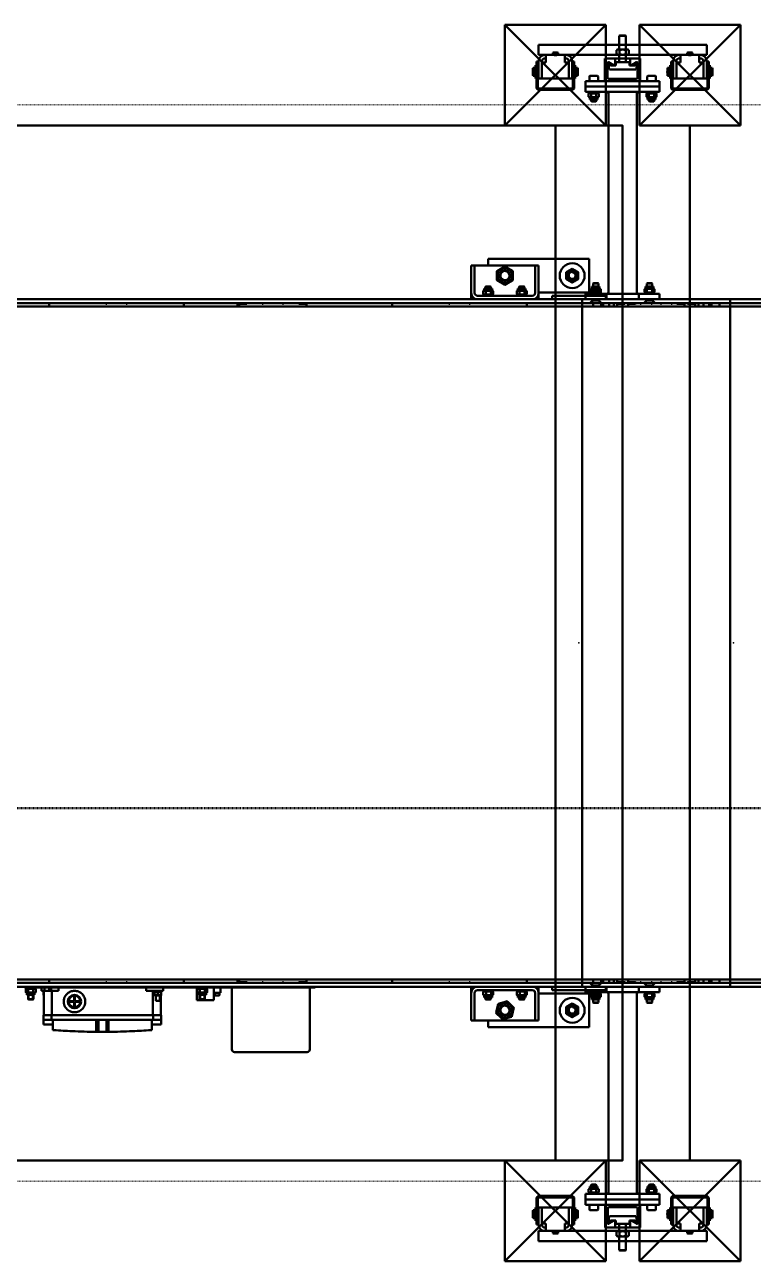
# Model space of a CAD drawing. Header units: metres. Extents: x -9891 to 773, y -8413 to 232.
# Drawn here: x -4466.8 to -4358.5, y -1401.8 to -1218 of the extents above; entities that cross this region are included whole.
import ezdxf

# ---------------------------------------------------------------- set-up
doc = ezdxf.new("R2010")
doc.units = ezdxf.units.M
doc.header["$LTSCALE"] = 0.01
doc.header["$MEASUREMENT"] = 0
for name, pattern in [('AM_ISO09W050', [22.5, 12, -1.5, 3, -1.5, 3, -1.5]), ('Amconstr', [9999, 9999, 0]), ('IKEA Long Dashed', [2.5, 2, -0.5])]:
    doc.linetypes.add(name, pattern=pattern)
doc.layers.get('0').update_dxf_attribs({"color": 30, "lineweight": 0})
for name, color, linetype, lineweight in [('AM_CL', 1, 'Amconstr', 25), ('SSN_PBC-AM_0', 5, 'Continuous', 50), ('SSN_PBC-AM_11', 9, 'AM_ISO09W050', 18), ('SSN_Signalgeber-AM_0', 3, 'Continuous', 50)]:
    doc.layers.add(name, color=color, linetype=linetype, lineweight=lineweight)

# ---------------------------------------------------------------- blocks, each defined once
blk = doc.blocks.new('PBC_3190_20-017-10022_D')
at = {"layer": 'AM_CL'}
for p in [(0, 0), (3200, 0)]:
    blk.add_point(p, dxfattribs=at)
at = {"layer": 'SSN_PBC-AM_0'}
for p, q in [((2835, 561), (2835, 571)), ((2835, 571), (2985, 571)), ((2985, 571), (2985, 521)), ((2810, 538.5), (2810, 561)), ((2815, 561), (2810, 561)), ((2815, 561), (2815, 538.5)), ((2815, 561), (2905, 561)), ((2910, 561), (2905, 561)), ((2905, 538.5), (2905, 561)), ((2910, 561), (2910, 538.5)), ((2810, 538.5), (2810, 520.3)), ((2815, 538.5), (2815, 520.3)), ((2905, 538.5), (2905, 520.3)), ((2910, 520.3), (2910, 538.5)), ((-40, 516), (-40, 511)), ((-40, 516), (-28, 516)), ((28, 516), (-28, 516)), ((33, 517.6), (17, 517.6)), ((17, 517.6), (17, 516)), ((17.5, 518.6), (17.5, 523.1)), ((19.2, 524), (17.7, 523.2)), ((19.2, 517.6), (17.7, 518.5)), ((19.2, 527.1), (30.8, 527.1)), ((19.2, 524), (19.2, 527.1)), ((19.2, 524), (30.8, 524)), ((21.8, 530), (21, 529.2)), ((29, 529.2), (21, 529.2)), ((21, 527.1), (21, 529.2)), ((21.6, 518.6), (21.6, 523.1)), ((21.7, 530), (21.7, 527.1)), ((21.8, 530), (28.2, 530)), ((28, 516), (40, 516)), ((28.2, 530), (29, 529.2)), ((28.3, 527.1), (28.3, 530)), ((29, 527.1), (29, 529.2)), ((29.1, 518.6), (29.1, 523.1)), ((30.8, 524), (30.8, 527.1)), ((30.8, 524), (32.3, 523.2)), ((30.8, 517.6), (32.3, 518.5)), ((32.5, 518.6), (32.5, 523.1)), ((33, 517.6), (33, 516)), ((40, 511), (40, 516)), ((2810, 511), (2810, 520.3)), ((2900.7, 516), (2819.3, 516)), ((2843, 517.6), (2827, 517.6)), ((2827, 517.6), (2827, 516)), ((2827.5, 518.6), (2827.5, 523.1)), ((2829.2, 524), (2827.7, 523.2)), ((2829.2, 517.6), (2827.7, 518.5)), ((2829.2, 527.1), (2840.8, 527.1)), ((2829.2, 524), (2829.2, 527.1)), ((2829.2, 524), (2840.8, 524)), ((2831.8, 530), (2831, 529.2)), ((2839, 529.2), (2831, 529.2)), ((2831, 527.1), (2831, 529.2)), ((2831.6, 518.6), (2831.6, 523.1)), ((2831.7, 530), (2831.7, 527.1)), ((2831.8, 530), (2838.2, 530)), ((2838.2, 530), (2839, 529.2)), ((2838.3, 527.1), (2838.3, 530)), ((2839, 527.1), (2839, 529.2)), ((2839.1, 518.6), (2839.1, 523.1)), ((2840.8, 524), (2840.8, 527.1)), ((2840.8, 524), (2842.3, 523.2)), ((2840.8, 517.6), (2842.3, 518.5)), ((2842.5, 518.6), (2842.5, 523.1)), ((2843, 517.6), (2843, 516)), ((2893, 517.6), (2877, 517.6)), ((2877, 517.6), (2877, 516)), ((2877.5, 518.6), (2877.5, 523.1)), ((2879.2, 524), (2877.7, 523.2)), ((2879.2, 517.6), (2877.7, 518.5)), ((2879.2, 527.1), (2890.8, 527.1)), ((2879.2, 524), (2879.2, 527.1)), ((2879.2, 524), (2890.8, 524)), ((2881.8, 530), (2881, 529.2)), ((2889, 529.2), (2881, 529.2)), ((2881, 527.1), (2881, 529.2)), ((2881.6, 518.6), (2881.6, 523.1)), ((2881.7, 530), (2881.7, 527.1)), ((2881.8, 530), (2888.2, 530)), ((2888.2, 530), (2889, 529.2)), ((2888.3, 527.1), (2888.3, 530)), ((2889, 527.1), (2889, 529.2)), ((2889.1, 518.6), (2889.1, 523.1)), ((2890.8, 524), (2890.8, 527.1)), ((2890.8, 524), (2892.3, 523.2)), ((2890.8, 517.6), (2892.3, 518.5)), ((2892.5, 518.6), (2892.5, 523.1)), ((2893, 517.6), (2893, 516)), ((2985, 521), (2910, 521)), ((2910, 520.3), (2910, 511)), ((-28, 511), (-40, 511)), ((5, 511), (-28, 511)), ((5, 511), (38, 511)), ((5, 511), (5, -511)), ((38, 505), (5, 505)), ((5, 500), (41.5, 500)), ((21, 505), (21, 500)), ((36.1, 504.5), (33, 504.5)), ((33, 500), (33, 504.5)), ((36.1, 505), (36.1, 500)), ((38, 511), (1397, 511)), ((38, 505), (1397, 505)), ((78, 500), (41.5, 500)), ((65, 511), (65, 505)), ((73, 500), (73, 505)), ((73, 504), (82.3, 504)), ((78, 504.5), (78, 505)), ((78, 504), (78, 504.5)), ((3122, 500), (78, 500)), ((84, 504), (82.3, 504)), ((84.5, 505), (84.5, 504.5)), ((161.5, 504.5), (161.5, 505)), ((163.7, 504), (162, 504)), ((163.7, 504), (173, 504)), ((165, 511), (165, 505)), ((168, 505), (168, 504.5)), ((168, 504.5), (168, 504)), ((173, 505), (173, 504.5)), ((173, 504.5), (173, 504)), ((173, 504), (173, 500)), ((178, 500), (178, 505)), ((185, 500), (185, 505)), ((3162, 511), (1803, 511)), ((1803, 505), (3162, 505)), ((2182.5, 500), (2182.5, 505)), ((2382.5, 505), (2382.5, 500)), ((2462.5, 500), (2462.5, 505)), ((2465, 504.5), (2465, 505)), ((2465, 504), (2465, 504.5)), ((2465, 504), (2474.3, 504)), ((2465, 500), (2465, 504)), ((2470, 504.5), (2470, 505)), ((2470, 504), (2470, 504.5)), ((2476, 504), (2474.3, 504)), ((2476.5, 505), (2476.5, 504.5)), ((2553.5, 504.5), (2553.5, 505)), ((2555.7, 504), (2554, 504)), ((2555.7, 504), (2565, 504)), ((2560, 505), (2560, 504.5)), ((2560, 504.5), (2560, 504)), ((2565, 505), (2565, 504.5)), ((2565, 504.5), (2565, 504)), ((2565, 504), (2565, 500)), ((2692.5, 500), (2692.5, 505)), ((2892.5, 505), (2892.5, 500)), ((3015, 505), (3015, 500)), ((3022, 505), (3022, 500)), ((3027, 504.5), (3027, 505)), ((3027, 504), (3027, 504.5)), ((3027, 500), (3027, 504)), ((3027, 504), (3036.3, 504)), ((3032, 504.5), (3032, 505)), ((3032, 504), (3032, 504.5)), ((3035, 505), (3035, 511)), ((3038, 504), (3036.3, 504)), ((3038.5, 505), (3038.5, 504.5)), ((3115.5, 504.5), (3115.5, 505)), ((3117.7, 504), (3116, 504)), ((3117.7, 504), (3127, 504)), ((3122, 505), (3122, 504.5)), ((3122, 504.5), (3122, 504)), ((3160.1, 500), (3122, 500)), ((3127, 505), (3127, 500)), ((3135, 505), (3135, 511)), ((3160.1, 500), (3195, 500)), ((3162, 511), (3195, 511)), ((3195, 505), (3162, 505)), ((3163.9, 500), (3163.9, 505)), ((3167, 504.5), (3163.9, 504.5)), ((3167, 500), (3167, 504.5)), ((3179, 500), (3179, 505)), ((3195, -511), (3195, 511)), ((-40, -511), (-28, -511)), ((-40, -511), (-40, -516)), ((-28, -511), (5, -511)), ((41.5, -500), (5, -500)), ((5, -505), (38, -505)), ((38, -511), (5, -511)), ((21, -500), (21, -505)), ((33, -504.5), (33, -500)), ((36.1, -504.5), (33, -504.5)), ((36.1, -500), (36.1, -505)), ((1397, -505), (38, -505)), ((38, -511), (1397, -511)), ((40, -516), (40, -511)), ((41.5, -500), (78, -500)), ((65, -505), (65, -511)), ((73, -505), (73, -500)), ((82.3, -504), (73, -504)), ((78, -500), (3122, -500)), ((78, -504.5), (78, -504)), ((78, -505), (78, -504.5)), ((82.3, -504), (84, -504)), ((84.5, -504.5), (84.5, -505)), ((161.5, -505), (161.5, -504.5)), ((162, -504), (163.7, -504)), ((173, -504), (163.7, -504)), ((165, -505), (165, -511)), ((168, -504), (168, -504.5)), ((168, -504.5), (168, -505)), ((173, -500), (173, -504)), ((173, -504), (173, -504.5)), ((173, -504.5), (173, -505)), ((178, -505), (178, -500)), ((185, -505), (185, -500)), ((3162, -505), (1803, -505)), ((3162, -511), (1803, -511)), ((2148, -512), (2147, -512)), ((2147, -512), (2147, -513.6)), ((2163, -513.6), (2147, -513.6)), ((2149.2, -513.6), (2147.5, -514.6)), ((2147.5, -514.6), (2147.5, -519.1)), ((2148, -511), (2148, -512)), ((2148, -512), (2578, -512)), ((2151.2, -514.6), (2151.2, -519.1)), ((2158.8, -514.6), (2158.8, -519.1)), ((2160.8, -513.6), (2162.5, -514.6)), ((2162.5, -514.6), (2162.5, -519.1)), ((2163, -512), (2163, -513.6)), ((2171, -512), (2171, -517)), ((2175.5, -512), (2175.5, -517)), ((2182.5, -505), (2182.5, -500)), ((2182.5, -512), (2182.5, -517)), ((2185.5, -512), (2185.5, -517)), ((2196.5, -512), (2196.5, -517)), ((2326.5, -517), (2326.5, -512)), ((2352, -512), (2352, -517)), ((2382.5, -500), (2382.5, -505)), ((2402, -512), (2402, -513.6)), ((2418, -513.6), (2402, -513.6)), ((2402, -513.6), (2402, -531)), ((2404.2, -513.6), (2402.5, -514.6)), ((2402.5, -514.6), (2402.5, -519.1)), ((2406.2, -514.6), (2406.2, -519.1)), ((2413.8, -514.6), (2413.8, -519.1)), ((2415.8, -513.6), (2417.5, -514.6)), ((2417.5, -514.6), (2417.5, -519.1)), ((2418, -512), (2418, -513.6)), ((2427, -512), (2427, -531)), ((2437, -512), (2437, -520)), ((2454, -512), (2454, -514.4)), ((2454, -604), (2454, -514.4)), ((2462.5, -505), (2462.5, -500)), ((2465, -504), (2465, -500)), ((2474.3, -504), (2465, -504)), ((2465, -504.5), (2465, -504)), ((2465, -505), (2465, -504.5)), ((2470, -504.5), (2470, -504)), ((2470, -505), (2470, -504.5)), ((2474.3, -504), (2476, -504)), ((2476.5, -504.5), (2476.5, -505)), ((2553.5, -505), (2553.5, -504.5)), ((2554, -504), (2555.7, -504)), ((2565, -504), (2555.7, -504)), ((2560, -504), (2560, -504.5)), ((2560, -504.5), (2560, -505)), ((2565, -500), (2565, -504)), ((2565, -504), (2565, -504.5)), ((2565, -504.5), (2565, -505)), ((2570, -514.4), (2570, -512)), ((2570, -514.4), (2570, -604)), ((2578, -511), (2578, -512)), ((2692.5, -505), (2692.5, -500)), ((2810, -520.3), (2810, -511)), ((2892.5, -500), (2892.5, -505)), ((2910, -511), (2910, -520.3)), ((3015, -500), (3015, -505)), ((3022, -500), (3022, -505)), ((3027, -504), (3027, -500)), ((3027, -504.5), (3027, -504)), ((3036.3, -504), (3027, -504)), ((3027, -505), (3027, -504.5)), ((3032, -504.5), (3032, -504)), ((3032, -505), (3032, -504.5)), ((3035, -511), (3035, -505)), ((3036.3, -504), (3038, -504)), ((3038.5, -504.5), (3038.5, -505)), ((3115.5, -505), (3115.5, -504.5)), ((3116, -504), (3117.7, -504)), ((3127, -504), (3117.7, -504)), ((3122, -500), (3160.1, -500)), ((3122, -504), (3122, -504.5)), ((3122, -504.5), (3122, -505)), ((3127, -500), (3127, -505)), ((3135, -511), (3135, -505)), ((3195, -500), (3160.1, -500)), ((3162, -505), (3195, -505)), ((3195, -511), (3162, -511)), ((3163.9, -505), (3163.9, -500)), ((3167, -504.5), (3163.9, -504.5)), ((3167, -504.5), (3167, -500)), ((3179, -505), (3179, -500)), ((-28, -516), (-40, -516)), ((-28, -516), (28, -516)), ((17, -517.6), (17, -516)), ((17, -517.6), (33, -517.6)), ((17.8, -518.6), (17.8, -523.1)), ((19.2, -517.6), (18.3, -518.1)), ((19.2, -524), (18.3, -523.6)), ((30.8, -524), (19.2, -524)), ((19.2, -524), (19.2, -527.1)), ((30.8, -527.1), (19.2, -527.1)), ((19.5, -518.6), (19.5, -523.1)), ((21, -527.1), (21, -529.2)), ((21, -529.2), (29, -529.2)), ((21.8, -530), (21, -529.2)), ((21.7, -527.1), (21.7, -530)), ((28.2, -530), (21.8, -530)), ((26.6, -518.6), (26.6, -523.1)), ((40, -516), (28, -516)), ((28.2, -530), (29, -529.2)), ((28.3, -530), (28.3, -527.1)), ((29, -527.1), (29, -529.2)), ((30.8, -517.6), (31.7, -518.1)), ((30.8, -524), (31.7, -523.6)), ((30.8, -524), (30.8, -527.1)), ((32.2, -518.6), (32.2, -523.1)), ((33, -517.6), (33, -516)), ((2149.2, -520), (2147.5, -519.1)), ((2160.8, -520), (2149.2, -520)), ((2149.2, -520), (2149.2, -523.1)), ((2160.8, -523.1), (2149.2, -523.1)), ((2151, -523.1), (2151, -529.2)), ((2151, -529.2), (2159, -529.2)), ((2151.8, -530), (2151, -529.2)), ((2151.7, -523.1), (2151.7, -530)), ((2158.2, -530), (2151.8, -530)), ((2158.2, -530), (2159, -529.2)), ((2158.3, -530), (2158.3, -523.1)), ((2159, -523.1), (2159, -529.2)), ((2160.8, -520), (2162.5, -519.1)), ((2160.8, -520), (2160.8, -523.1)), ((2174, -517), (2171, -517)), ((2173, -517), (2173, -518.6)), ((2174.5, -518.6), (2173, -518.6)), ((2174, -517), (2175.5, -517)), ((2174.5, -518.6), (2174, -518.9)), ((2174, -523), (2174, -519.4)), ((2174.5, -523.8), (2174, -523.5)), ((2174.5, -517), (2174.5, -553)), ((2175.5, -517), (2182.5, -517)), ((2182.5, -517), (2185.5, -517)), ((2185.5, -517), (2191.4, -517)), ((2186.5, -517), (2186.5, -553)), ((2192.9, -517), (2191.4, -517)), ((2192.9, -517), (2196.5, -517)), ((2211.3, -532.5), (2219.5, -532.5)), ((2219.5, -532.5), (2219.5, -524.3)), ((2220.5, -524.3), (2220.5, -532.5)), ((2220.5, -532.5), (2228.7, -532.5)), ((2326.5, -517), (2330.1, -517)), ((2331.6, -517), (2330.1, -517)), ((2331.6, -517), (2349, -517)), ((2336.5, -517), (2336.5, -553)), ((2338, -517), (2338, -518.6)), ((2350, -518.6), (2338, -518.6)), ((2339.5, -518.6), (2339, -518.9)), ((2339, -523), (2339, -519.4)), ((2339.5, -523.8), (2339, -523.5)), ((2339.5, -523.8), (2348.5, -523.8)), ((2341, -523.8), (2341, -532)), ((2347, -532), (2341, -532)), ((2344, -523), (2344, -519.4)), ((2347, -523.8), (2347, -532)), ((2348.5, -518.6), (2348.5, -518.6)), ((2348.5, -518.6), (2349, -518.9)), ((2348.5, -523.8), (2349, -523.5)), ((2348.5, -523.8), (2348.5, -553)), ((2352, -517), (2349, -517)), ((2349, -523), (2349, -519.4)), ((2350, -517), (2350, -518.6)), ((2402, -531), (2427, -531)), ((2404.2, -520), (2402.5, -519.1)), ((2415.8, -520), (2404.2, -520)), ((2404.2, -520), (2404.2, -523.1)), ((2415.8, -523.1), (2404.2, -523.1)), ((2406, -523.1), (2406, -529.2)), ((2406, -529.2), (2414, -529.2)), ((2406.8, -530), (2406, -529.2)), ((2406.7, -523.1), (2406.7, -530)), ((2413.2, -530), (2406.8, -530)), ((2413.2, -530), (2414, -529.2)), ((2413.3, -530), (2413.3, -523.1)), ((2414, -523.1), (2414, -529.2)), ((2415.8, -520), (2417.5, -519.1)), ((2415.8, -520), (2415.8, -523.1)), ((2427, -520), (2437, -520)), ((2428.5, -523.6), (2428.5, -520)), ((2435.1, -524), (2428.9, -524)), ((2435.5, -523.6), (2435.5, -520)), ((2810, -520.3), (2810, -538.5)), ((2815, -538.5), (2815, -520.3)), ((2819.3, -516), (2900.7, -516)), ((2827, -517.6), (2827, -516)), ((2827, -517.6), (2843, -517.6)), ((2827.6, -518.6), (2827.6, -523.1)), ((2829.2, -517.6), (2828, -518.3)), ((2829.2, -524), (2828, -523.4)), ((2840.8, -524), (2829.2, -524)), ((2829.2, -524), (2829.2, -527.1)), ((2840.8, -527.1), (2829.2, -527.1)), ((2831, -527.1), (2831, -529.2)), ((2831, -529.2), (2839, -529.2)), ((2831.8, -530), (2831, -529.2)), ((2831.7, -527.1), (2831.7, -530)), ((2838.2, -530), (2831.8, -530)), ((2832.3, -518.6), (2832.3, -523.1)), ((2838.2, -530), (2839, -529.2)), ((2838.3, -530), (2838.3, -527.1)), ((2839, -527.1), (2839, -529.2)), ((2839.7, -518.6), (2839.7, -523.1)), ((2840.8, -517.6), (2842, -518.3)), ((2840.8, -524), (2842, -523.4)), ((2840.8, -524), (2840.8, -527.1)), ((2842.4, -518.6), (2842.4, -523.1)), ((2843, -517.6), (2843, -516)), ((2877, -517.6), (2877, -516)), ((2877, -517.6), (2893, -517.6)), ((2877.6, -518.6), (2877.6, -523.1)), ((2879.2, -517.6), (2878, -518.3)), ((2879.2, -524), (2878, -523.4)), ((2890.8, -524), (2879.2, -524)), ((2879.2, -524), (2879.2, -527.1)), ((2890.8, -527.1), (2879.2, -527.1)), ((2881, -527.1), (2881, -529.2)), ((2881, -529.2), (2889, -529.2)), ((2881.8, -530), (2881, -529.2)), ((2881.7, -527.1), (2881.7, -530)), ((2888.2, -530), (2881.8, -530)), ((2882.3, -518.6), (2882.3, -523.1)), ((2888.2, -530), (2889, -529.2)), ((2888.3, -530), (2888.3, -527.1)), ((2889, -527.1), (2889, -529.2)), ((2889.7, -518.6), (2889.7, -523.1)), ((2890.8, -517.6), (2892, -518.3)), ((2890.8, -524), (2892, -523.4)), ((2890.8, -524), (2890.8, -527.1)), ((2892.4, -518.6), (2892.4, -523.1)), ((2893, -517.6), (2893, -516)), ((2905, -538.5), (2905, -520.3)), ((2910, -538.5), (2910, -520.3)), ((2910, -521), (2985, -521)), ((2985, -521), (2985, -571)), ((2219.5, -533.5), (2211.3, -533.5)), ((2219.5, -541.7), (2219.5, -533.5)), ((2228.7, -533.5), (2220.5, -533.5)), ((2220.5, -533.5), (2220.5, -541.7)), ((2810, -561), (2810, -538.5)), ((2815, -538.5), (2815, -561)), ((2905, -561), (2905, -538.5)), ((2910, -538.5), (2910, -561)), ((2174, -553), (2177, -553)), ((2174, -553), (2174, -560)), ((2177, -560), (2174, -560)), ((2174, -567), (2174, -560)), ((2188, -567), (2174, -567)), ((2183, -553), (2177, -553)), ((2177, -560), (2183, -560)), ((2186, -553), (2183, -553)), ((2183, -560), (2186, -560)), ((2186, -553), (2187.8, -553)), ((2186, -553), (2186, -560)), ((2187.8, -560), (2186, -560)), ((2187.8, -553), (2335.2, -553)), ((2335.2, -560), (2187.8, -560)), ((2188, -560), (2188, -575.3)), ((2252.5, -578), (2252.5, -560)), ((2255.5, -560), (2255.5, -578)), ((2267.5, -560), (2267.5, -578)), ((2270.5, -560), (2270.5, -578)), ((2335, -560), (2335, -575.3)), ((2335, -567), (2349, -567)), ((2335.2, -553), (2337, -553)), ((2337, -560), (2335.2, -560)), ((2340, -553), (2337, -553)), ((2337, -553), (2337, -560)), ((2337, -560), (2340, -560)), ((2346, -553), (2340, -553)), ((2340, -560), (2346, -560)), ((2346, -553), (2349, -553)), ((2349, -560), (2346, -560)), ((2349, -553), (2349, -560)), ((2349, -560), (2349, -567)), ((2810, -561), (2815, -561)), ((2905, -561), (2815, -561)), ((2835, -571), (2835, -561)), ((2905, -561), (2910, -561)), ((2985, -571), (2835, -571)), ((2566, -608), (2458, -608))]:
    blk.add_line(p, q, dxfattribs=at)
for centre, radius in [((2860, 546), 11.2), ((2860, 546), 8), ((2860, 546), 8), ((2860, 546), 7), ((2960, 546), 18.5), ((2960, 546), 8.3), ((2960, 546), 6), ((2960, 546), 6), ((2960, 546), 5.5), ((2220, -533), 10), ((2960, -546), 18.5), ((2860, -546), 11.2), ((2860, -546), 8), ((2860, -546), 8), ((2860, -546), 7), ((2960, -546), 8.3), ((2960, -546), 6), ((2960, -546), 6), ((2960, -546), 5.5)]:
    blk.add_circle(centre, radius, dxfattribs=at)
for centre, radius, start, end in [((2860, 546), 6.79, 170, 80), ((2960, 546), 4.95, 170, 80), ((2819.3, 520.3), 9.3, 180, 270), ((2819.3, 520.3), 4.3, 180, 270), ((2900.7, 520.3), 9.3, 270, 0), ((2900.7, 520.3), 4.3, 270, 0), ((84, 504.5), 0.5, 270, 0), ((108, 505), 1, 180, 0), ((138, 505), 1, 180, 0), ((162, 504.5), 0.5, 180, 270), ((2267.5, 505), 1, 180, 0), ((2297.5, 505), 1, 180, 0), ((2476, 504.5), 0.5, 270, 0), ((2500, 505), 1, 180, 0), ((2530, 505), 1, 180, 0), ((2554, 504.5), 0.5, 180, 270), ((2777.5, 505), 1, 180, 0), ((2807.5, 505), 1, 180, 0), ((3038, 504.5), 0.5, 270, 0), ((3062, 505), 1, 180, 0), ((3092, 505), 1, 180, 0), ((3116, 504.5), 0.5, 180, 270), ((84, -504.5), 0.5, 0, 90), ((108, -505), 1, 0, 180), ((138, -505), 1, 0, 180), ((162, -504.5), 0.5, 90, 180), ((2267.5, -505), 1, 0, 180), ((2297.5, -505), 1, 0, 180), ((2476, -504.5), 0.5, 0, 90), ((2500, -505), 1, 0, 180), ((2530, -505), 1, 0, 180), ((2554, -504.5), 0.5, 90, 180), ((2777.5, -505), 1, 0, 180), ((2807.5, -505), 1, 0, 180), ((2819.3, -520.3), 9.3, 90, 180), ((2900.7, -520.3), 9.3, 0, 90), ((3038, -504.5), 0.5, 0, 90), ((3062, -505), 1, 0, 180), ((3092, -505), 1, 0, 180), ((3116, -504.5), 0.5, 90, 180), ((2220, -533), 16, 117.8291, 242.1709), ((2220, -533), 9.75, 92.9395, 177.0605), ((2220, -533), 8.68, 93.3031, 176.6969), ((2220, -533), 9.75, 2.9395, 87.0605), ((2220, -533), 8.68, 3.3031, 86.6969), ((2428.9, -523.6), 0.4, 180, 270), ((2435.1, -523.6), 0.4, 270, 0), ((2819.3, -520.3), 4.3, 90, 180), ((2900.7, -520.3), 4.3, 0, 90), ((2220, -533), 9.75, 182.9395, 267.0605), ((2220, -533), 8.68, 183.3031, 266.6969), ((2220, -533), 8.68, 273.3031, 356.6969), ((2220, -533), 9.75, 272.9395, 357.0605), ((2860, -546), 6.79, 170, 80), ((2960, -546), 4.95, 170, 80), ((2261.5, 422), 1000, 269.4843, 269.5989), ((2261.5, 422), 1000, 270.4011, 270.5157), ((2458, -604), 4, 180, 270), ((2566, -604), 4, 270, 0)]:
    blk.add_arc(centre, radius, start, end, dxfattribs=at)
for points, weights in [([(2848, 552.9), (2854, 556.4), (2860, 559.9)], [1, 1.15470053838, 1]), ([(2848, 539.1), (2848, 546), (2848, 552.9)], [1, 1.15470053838, 1]), ([(2860, 559.9), (2866, 556.4), (2872, 552.9)], [1, 1.15470053838, 1]), ([(2872, 552.9), (2872, 546), (2872, 539.1)], [1, 1.15470053838, 1]), ([(2951, 551.2), (2955.5, 553.8), (2960, 556.4)], [1, 1.15470053838, 1]), ([(2960, 556.4), (2964.5, 553.8), (2969, 551.2)], [1, 1.15470053838, 1]), ([(2860, 532.1), (2854, 535.6), (2848, 539.1)], [1, 1.15470053838, 1]), ([(2872, 539.1), (2866, 535.6), (2860, 532.1)], [1, 1.15470053838, 1]), ([(2951, 540.8), (2951, 546), (2951, 551.2)], [1, 1.15470053838, 1]), ([(2960, 535.6), (2955.5, 538.2), (2951, 540.8)], [1, 1.15470053838, 1]), ([(2969, 540.8), (2964.5, 538.2), (2960, 535.6)], [1, 1.15470053838, 1]), ([(2969, 551.2), (2969, 546), (2969, 540.8)], [1, 1.15470053838, 1]), ([(21.6, 523.1), (19.6, 524.1), (17.5, 523.1)], [1, 1.15470053838, 1]), ([(17.5, 523.1), (17.6, 523.1), (17.7, 523.2)], [1, 1.00820608325, 1.01554158385]), ([(17.5, 518.6), (19.6, 517.5), (21.6, 518.6)], [1, 1.15470053838, 1]), ([(17.7, 518.5), (17.6, 518.5), (17.5, 518.6)], [1.01554158385, 1.00820608325, 1]), ([(29.1, 523.1), (25.3, 524.1), (21.6, 523.1)], [1, 1.15470053838, 1]), ([(21.6, 518.6), (25.3, 517.5), (29.1, 518.6)], [1, 1.15470053838, 1]), ([(32.5, 523.1), (30.8, 524.1), (29.1, 523.1)], [1, 1.15470053838, 1]), ([(29.1, 518.6), (30.8, 517.5), (32.5, 518.6)], [1, 1.15470053838, 1]), ([(2831.6, 523.1), (2829.5, 524.1), (2827.5, 523.1)], [1, 1.15470053838, 1]), ([(2827.5, 523.1), (2827.6, 523.1), (2827.7, 523.2)], [1, 1.0078403239, 1.01488594238]), ([(2827.5, 518.6), (2829.5, 517.5), (2831.6, 518.6)], [1, 1.15470053838, 1]), ([(2827.7, 518.5), (2827.6, 518.5), (2827.5, 518.6)], [1.01488594238, 1.0078403239, 1]), ([(2839.1, 523.1), (2835.3, 524.1), (2831.6, 523.1)], [1, 1.15470053838, 1]), ([(2831.6, 518.6), (2835.3, 517.5), (2839.1, 518.6)], [1, 1.15470053838, 1]), ([(2842.5, 523.1), (2840.8, 524.1), (2839.1, 523.1)], [1, 1.15470053838, 1]), ([(2839.1, 518.6), (2840.8, 517.5), (2842.5, 518.6)], [1, 1.15470053838, 1]), ([(2881.6, 523.1), (2879.5, 524.1), (2877.5, 523.1)], [1, 1.15470053838, 1]), ([(2877.5, 523.1), (2877.6, 523.1), (2877.7, 523.2)], [1, 1.0078403239, 1.01488594238]), ([(2877.5, 518.6), (2879.5, 517.5), (2881.6, 518.6)], [1, 1.15470053838, 1]), ([(2877.7, 518.5), (2877.6, 518.5), (2877.5, 518.6)], [1.01488594238, 1.0078403239, 1]), ([(2889.1, 523.1), (2885.3, 524.1), (2881.6, 523.1)], [1, 1.15470053838, 1]), ([(2881.6, 518.6), (2885.3, 517.5), (2889.1, 518.6)], [1, 1.15470053838, 1]), ([(2892.5, 523.1), (2890.8, 524.1), (2889.1, 523.1)], [1, 1.15470053838, 1]), ([(2889.1, 518.6), (2890.8, 517.5), (2892.5, 518.6)], [1, 1.15470053838, 1]), ([(2151.2, -514.6), (2149.4, -513.5), (2147.5, -514.6)], [1, 1.15470053838, 1]), ([(2158.8, -514.6), (2155, -513.5), (2151.2, -514.6)], [1, 1.15470053838, 1]), ([(2162.5, -514.6), (2160.6, -513.5), (2158.8, -514.6)], [1, 1.15470053838, 1]), ([(2406.2, -514.6), (2404.4, -513.5), (2402.5, -514.6)], [1, 1.15470053838, 1]), ([(2413.8, -514.6), (2410, -513.5), (2406.2, -514.6)], [1, 1.15470053838, 1]), ([(2417.5, -514.6), (2415.6, -513.5), (2413.8, -514.6)], [1, 1.15470053838, 1]), ([(19.5, -518.6), (18.7, -517.5), (17.8, -518.6)], [1, 1.15470053838, 1]), ([(17.8, -523.1), (18.7, -524.1), (19.5, -523.1)], [1, 1.15470053838, 1]), ([(26.6, -518.6), (23, -517.5), (19.5, -518.6)], [1, 1.15470053838, 1]), ([(19.5, -523.1), (23, -524.1), (26.6, -523.1)], [1, 1.15470053838, 1]), ([(32.2, -518.6), (29.4, -517.5), (26.6, -518.6)], [1, 1.15470053838, 1]), ([(26.6, -523.1), (29.4, -524.1), (32.2, -523.1)], [1, 1.15470053838, 1]), ([(31.7, -518.1), (31.9, -518.2), (32.2, -518.6)], [1.06470801736, 1.04607917099, 1]), ([(32.2, -523.1), (31.9, -523.4), (31.7, -523.6)], [1, 1.04607917099, 1.06470801736]), ([(2147.5, -519.1), (2149.4, -520.1), (2151.2, -519.1)], [1, 1.15470053838, 1]), ([(2151.2, -519.1), (2155, -520.1), (2158.8, -519.1)], [1, 1.15470053838, 1]), ([(2158.8, -519.1), (2160.6, -520.1), (2162.5, -519.1)], [1, 1.15470053838, 1]), ([(2174, -519.4), (2174, -518.9), (2174, -518.9)], [1, 1.07735026919, 1.07735026919]), ([(2174.5, -519.2), (2174.3, -519.3), (2174, -519.4)], [1.02530862327, 1.01390395077, 1]), ([(2174, -523), (2174.3, -523.1), (2174.5, -523.2)], [1, 1.01390395077, 1.02530862327]), ([(2174, -523.5), (2174, -523.5), (2174, -523)], [1.07735026919, 1.07735026919, 1]), ([(2210.3, -532.5), (2210.8, -532.5), (2211.3, -532.5)], [1, 1.00170221045, 1]), ([(2219.5, -524.3), (2219.5, -523.8), (2219.5, -523.3)], [1, 1.00170221018, 1]), ([(2220.5, -523.3), (2220.5, -523.8), (2220.5, -524.3)], [1, 1.00170221018, 1]), ([(2228.7, -532.5), (2229.2, -532.5), (2229.7, -532.5)], [1, 1.00170221018, 1]), ([(2339, -519.4), (2339, -518.9), (2339, -518.9)], [1, 1.07735026919, 1.07735026919]), ([(2344, -519.4), (2341.5, -518.5), (2339, -519.4)], [1, 1.15470053838, 1]), ([(2339, -523), (2341.5, -523.9), (2344, -523)], [1, 1.15470053838, 1]), ([(2339, -523.5), (2339, -523.5), (2339, -523)], [1.07735026919, 1.07735026919, 1]), ([(2349, -519.4), (2346.5, -518.5), (2344, -519.4)], [1, 1.15470053838, 1]), ([(2344, -523), (2346.5, -523.9), (2349, -523)], [1, 1.15470053838, 1]), ([(2349, -518.9), (2349, -518.9), (2349, -519.4)], [1.07735026919, 1.07735026919, 1]), ([(2349, -523), (2349, -523.5), (2349, -523.5)], [1, 1.07735026919, 1.07735026919]), ([(2402.5, -519.1), (2404.4, -520.1), (2406.2, -519.1)], [1, 1.15470053838, 1]), ([(2406.2, -519.1), (2410, -520.1), (2413.8, -519.1)], [1, 1.15470053838, 1]), ([(2413.8, -519.1), (2415.6, -520.1), (2417.5, -519.1)], [1, 1.15470053838, 1]), ([(2832.3, -518.6), (2829.9, -517.5), (2827.6, -518.6)], [1, 1.15470053838, 1]), ([(2827.6, -518.6), (2827.8, -518.4), (2828, -518.3)], [1, 1.02264619613, 1.03866216066]), ([(2827.6, -523.1), (2829.9, -524.1), (2832.3, -523.1)], [1, 1.15470053838, 1]), ([(2828, -523.4), (2827.8, -523.2), (2827.6, -523.1)], [1.03866216066, 1.02264619613, 1]), ([(2839.7, -518.6), (2836, -517.5), (2832.3, -518.6)], [1, 1.15470053838, 1]), ([(2832.3, -523.1), (2836, -524.1), (2839.7, -523.1)], [1, 1.15470053838, 1]), ([(2842.4, -518.6), (2841, -517.5), (2839.7, -518.6)], [1, 1.15470053838, 1]), ([(2839.7, -523.1), (2841, -524.1), (2842.4, -523.1)], [1, 1.15470053838, 1]), ([(2849.9, -536.5), (2856.6, -534.5), (2863.2, -532.5)], [1, 1.15470053838, 1]), ([(2863.2, -532.5), (2868.3, -537.3), (2873.3, -542.1)], [1, 1.15470053838, 1]), ([(2882.3, -518.6), (2879.9, -517.5), (2877.6, -518.6)], [1, 1.15470053838, 1]), ([(2877.6, -518.6), (2877.8, -518.4), (2878, -518.3)], [1, 1.02264619613, 1.03866216066]), ([(2877.6, -523.1), (2879.9, -524.1), (2882.3, -523.1)], [1, 1.15470053838, 1]), ([(2878, -523.4), (2877.8, -523.2), (2877.6, -523.1)], [1.03866216066, 1.02264619613, 1]), ([(2889.7, -518.6), (2886, -517.5), (2882.3, -518.6)], [1, 1.15470053838, 1]), ([(2882.3, -523.1), (2886, -524.1), (2889.7, -523.1)], [1, 1.15470053838, 1]), ([(2892.4, -518.6), (2891, -517.5), (2889.7, -518.6)], [1, 1.15470053838, 1]), ([(2889.7, -523.1), (2891, -524.1), (2892.4, -523.1)], [1, 1.15470053838, 1]), ([(2211.3, -533.5), (2210.8, -533.5), (2210.3, -533.5)], [1, 1.0017022103, 1]), ([(2219.5, -542.7), (2219.5, -542.2), (2219.5, -541.7)], [1, 1.00170221018, 1]), ([(2220.5, -541.7), (2220.5, -542.2), (2220.5, -542.7)], [1, 1.00170221018, 1]), ([(2229.7, -533.5), (2229.2, -533.5), (2228.7, -533.5)], [1, 1.0017022102, 1]), ([(2846.7, -549.9), (2848.3, -543.2), (2849.9, -536.5)], [1, 1.15470053838, 1]), ([(2856.8, -559.5), (2851.7, -554.7), (2846.7, -549.9)], [1, 1.15470053838, 1]), ([(2873.3, -542.1), (2871.7, -548.8), (2870.1, -555.5)], [1, 1.15470053838, 1]), ([(2951, -540.8), (2955.5, -538.2), (2960, -535.6)], [1, 1.15470053838, 1]), ([(2951, -551.2), (2951, -546), (2951, -540.8)], [1, 1.15470053838, 1]), ([(2960, -556.4), (2955.5, -553.8), (2951, -551.2)], [1, 1.15470053838, 1]), ([(2960, -535.6), (2964.5, -538.2), (2969, -540.8)], [1, 1.15470053838, 1]), ([(2969, -551.2), (2964.5, -553.8), (2960, -556.4)], [1, 1.15470053838, 1]), ([(2969, -540.8), (2969, -546), (2969, -551.2)], [1, 1.15470053838, 1]), ([(2870.1, -555.5), (2863.4, -557.5), (2856.8, -559.5)], [1, 1.15470053838, 1])]:
    blk.add_rational_spline(points, weights, degree=2, dxfattribs=at)
for points, knots in [([(2212.5, -518.9), (2213, -518.6), (2213.4, -518.4), (2214.9, -517.8), (2215.9, -517.5), (2218, -517.1), (2219, -517), (2221, -517), (2222, -517.1), (2224.1, -517.5), (2225.1, -517.8), (2227.1, -518.6), (2228.1, -519.1), (2229.8, -520.3), (2230.6, -521), (2232, -522.4), (2232.7, -523.2), (2233.9, -524.9), (2234.4, -525.9), (2235.2, -527.9), (2235.5, -528.9), (2235.9, -531), (2236, -532), (2236, -533), (2236, -534), (2235.9, -535), (2235.5, -537.1), (2235.2, -538.1), (2234.4, -540.1), (2233.9, -541.1), (2232.7, -542.8), (2232, -543.6), (2230.6, -545), (2229.8, -545.7), (2228.1, -546.9), (2227.1, -547.4), (2225.1, -548.2), (2224.1, -548.5), (2222, -548.9), (2221, -549), (2219, -549), (2218, -548.9), (2215.9, -548.5), (2214.9, -548.2), (2213.4, -547.6), (2213, -547.4), (2212.5, -547.1)], [-3.157691, -3.157691, -3.157691, -3.157691, -3.017539, -3.017539, -2.715197, -2.715197, -2.412854, -2.412854, -2.110946, -2.110946, -1.809038, -1.809038, -1.50713, -1.50713, -1.205222, -1.205222, -0.903916, -0.903916, -0.602611, -0.602611, -0.301305, -0.301305, 0, 0, 0, 0.301305, 0.301305, 0.602611, 0.602611, 0.903916, 0.903916, 1.205222, 1.205222, 1.50713, 1.50713, 1.809038, 1.809038, 2.110946, 2.110946, 2.412854, 2.412854, 2.715197, 2.715197, 3.017539, 3.017539, 3.157691, 3.157691, 3.157691, 3.157691]), ([(2188, -575.3), (2188, -575.3), (2188, -575.3), (2188.2, -575.3), (2188.4, -575.3), (2188.7, -575.4), (2189, -575.4), (2189.4, -575.4), (2189.5, -575.4), (2189.7, -575.4)], [0, 0, 0, 0, 0.073821, 0.073821, 0.147642, 0.147642, 0.2216762, 0.2216762, 0.272127, 0.272127, 0.272127, 0.272127]), ([(2189.7, -575.4), (2198.6, -576.1), (2207.6, -576.6), (2228.5, -577.5), (2240.5, -577.9), (2252.5, -578)], [10.041981, 10.041981, 10.041981, 10.041981, 12.587239, 12.587239, 15.942969, 15.942969, 15.942969, 15.942969]), ([(2255.5, -578), (2255.5, -578), (2255.5, -578), (2255.4, -578), (2255.3, -578), (2255.1, -578), (2255, -578), (2254.8, -578), (2254.6, -578), (2254.5, -578)], [0.3013531, 0.3013531, 0.3013531, 0.3013531, 0.3390217, 0.3390217, 0.3766903, 0.3766903, 0.4143598, 0.4143598, 0.4520294, 0.4520294, 0.4520294, 0.4520294]), ([(2267.5, -578), (2267.5, -578), (2267.3, -578), (2266.7, -578), (2266.3, -578), (2265.2, -578), (2264.5, -578), (2263.1, -578), (2262.3, -578), (2260.7, -578), (2259.9, -578), (2258.5, -578), (2257.8, -578), (2256.7, -578), (2256.3, -578), (2255.7, -578), (2255.5, -578), (2255.5, -578)], [-1.808101, -1.808101, -1.808101, -1.808101, -1.582088, -1.582088, -1.356076, -1.356076, -1.130063, -1.130063, -0.90405, -0.90405, -0.678038, -0.678038, -0.452025, -0.452025, -0.226013, -0.226013, 0, 0, 0, 0]), ([(2268.5, -578), (2268.4, -578), (2268.2, -578), (2268, -578), (2267.9, -578), (2267.7, -578), (2267.6, -578), (2267.5, -578), (2267.5, -578), (2267.5, -578)], [-0.1506763, -0.1506763, -0.1506763, -0.1506763, -0.1130068, -0.1130068, -0.0753372, -0.0753372, -0.0376686, -0.0376686, 0, 0, 0, 0]), ([(2270.5, -578), (2282.5, -577.9), (2294.5, -577.5), (2315.4, -576.6), (2324.4, -576.1), (2333.3, -575.4)], [17.623001, 17.623001, 17.623001, 17.623001, 20.978731, 20.978731, 23.523987, 23.523987, 23.523987, 23.523987]), ([(2333.3, -575.4), (2333.5, -575.4), (2333.6, -575.4), (2334, -575.4), (2334.3, -575.4), (2334.6, -575.3), (2334.8, -575.3), (2335, -575.3), (2335, -575.3), (2335, -575.3)], [0.3192735, 0.3192735, 0.3192735, 0.3192735, 0.3697268, 0.3697268, 0.443761, 0.443761, 0.517582, 0.517582, 0.5914031, 0.5914031, 0.5914031, 0.5914031])]:
    blk.add_open_spline(points, degree=3, knots=knots, dxfattribs=at)
at = {"layer": 'SSN_PBC-AM_11'}
for p, q in [((0, 800), (3200, 800)), ((0, -800), (3200, -800))]:
    blk.add_line(p, q, dxfattribs=at)
blk = doc.blocks.new('LS_Symbol')
at = {"layer": 'SSN_Signalgeber-AM_0'}
for p, q in [((-75, 769), (-75, 919)), ((-75, 919), (75, 919)), ((75, 919), (-75, 769)), ((75, 769), (-75, 919)), ((-75, 919), (75, 919)), ((75, 919), (75, 769)), ((-75, 769), (75, 769)), ((0, 769), (0, -769)), ((-75, -919), (-75, -769)), ((-75, -769), (75, -769)), ((75, -769), (-75, -919)), ((75, -919), (-75, -769)), ((-75, -769), (75, -769)), ((75, -769), (75, -919)), ((-75, -919), (75, -919))]:
    blk.add_line(p, q, dxfattribs=at)
blk = doc.blocks.new('Signalgeber_31-011-00008_300_D')
at = {"layer": 'SSN_Signalgeber-AM_0'}
for p, q in [((-328, 129.5), (-348, 129.5)), ((-348, 129.5), (-348, 128)), ((-343.8, 133.1), (-343, 133.5)), ((-343.8, 133.1), (-343.8, 130)), ((-343.8, 130), (-342.3, 130)), ((-333, 133.5), (-343, 133.5)), ((-342.3, 130), (-333.6, 130)), ((-342.3, 130), (-342.3, 129.5)), ((-340.7, 129.5), (-342.3, 129.5)), ((-340.9, 133.1), (-340.9, 130)), ((-335.3, 129.5), (-340.7, 129.5)), ((-333.6, 129.5), (-335.3, 129.5)), ((-335.1, 133.1), (-335.1, 130)), ((-333.6, 130), (-332.2, 130)), ((-333.6, 130), (-333.6, 129.5)), ((-332.2, 133.1), (-333, 133.5)), ((-332.2, 133.1), (-332.2, 130)), ((-328, 128), (-328, 129.5)), ((-378, -125), (-378, 125)), ((-378, 125), (-363, 125)), ((-363, 125), (-363, -125)), ((-363, 115.7), (-363, 84.3)), ((-363, 114), (-352, 114)), ((-358, 114), (-358, 115.7)), ((-328, 125), (-353.7, 125)), ((-353.7, 120), (-328, 120)), ((-353.5, 128), (-314.8, 128)), ((-353.5, 126), (-353.5, 128)), ((-314.8, 126), (-353.5, 126)), ((-352, 114), (-352, 120)), ((-348, 128), (-328, 128)), ((-328, 75), (-328, 125)), ((-313, 75.8), (-313, 124.2)), ((-311, 124.2), (-311, 75.8)), ((-366.1, 104), (-366.7, 103)), ((-366.7, 103), (-366.7, 97.1)), ((-366.1, 96), (-366.7, 97.1)), ((-364.1, 104), (-366.1, 104)), ((-364.1, 102), (-366.1, 102)), ((-364.1, 98), (-366.1, 98)), ((-364.1, 96), (-366.1, 96)), ((-364.1, 104), (-363.5, 103)), ((-364.1, 96), (-363.5, 97.1)), ((-363.5, 96.5), (-363.5, 103.5)), ((-363, 103.5), (-363.5, 103.5)), ((-363, 103.3), (-363.5, 103.3)), ((-363.5, 103), (-363.5, 97.1)), ((-363, 102.8), (-363.5, 102.8)), ((-363, 102), (-363.5, 102)), ((-363, 101), (-363.5, 101)), ((-363, 100), (-363.5, 100)), ((-363, 99), (-363.5, 99)), ((-363, 98), (-363.5, 98)), ((-363, 97.2), (-363.5, 97.2)), ((-363, 96.7), (-363.5, 96.7)), ((-363, 96.5), (-363.5, 96.5)), ((-363, 96.5), (-363, 103.5)), ((-363, 101.6), (-362.6, 102)), ((-363, 101.6), (-363, 98.4)), ((-362.6, 98), (-363, 98.4)), ((-362.6, 102), (-362.6, 98)), ((-361.7, 102), (-362.6, 102)), ((-361.7, 98), (-362.6, 98)), ((-363, 86), (-352, 86)), ((-358, 84.3), (-358, 86)), ((-328, 80), (-353.7, 80)), ((-353.7, 75), (-328, 75)), ((-353.5, 74), (-314.8, 74)), ((-353.5, 72), (-353.5, 74)), ((-352, 86), (-352, 80)), ((-314.8, 72), (-353.5, 72)), ((-348, 70.5), (-348, 72)), ((-348, 72), (-328, 72)), ((-328, 70.5), (-348, 70.5)), ((-343.8, 66.9), (-343.8, 70)), ((-343.8, 70), (-342.3, 70)), ((-343.8, 66.9), (-343, 66.5)), ((-333, 66.5), (-343, 66.5)), ((-340.7, 70.5), (-342.3, 70.5)), ((-342.3, 70), (-342.3, 70.5)), ((-342.3, 70), (-333.6, 70)), ((-340.9, 66.9), (-340.9, 70)), ((-335.3, 70.5), (-340.7, 70.5)), ((-333.6, 70.5), (-335.3, 70.5)), ((-335.1, 66.9), (-335.1, 70)), ((-333.6, 70), (-333.6, 70.5)), ((-333.6, 70), (-332.2, 70)), ((-332.2, 66.9), (-333, 66.5)), ((-332.2, 66.9), (-332.2, 70)), ((-328, 72), (-328, 70.5)), ((-332, 37.3), (-332, 48.7)), ((-331.2, 49.5), (-324, 49.5)), ((-324, -55), (-324, 55)), ((-316, 55), (-324, 55)), ((-324, 36.5), (-324, 49.5)), ((-316, 55), (-316, -55)), ((-316, 55), (-308, 55)), ((-316, 55), (-316, -55)), ((-308, -55), (-308, 55)), ((-308, 51), (-308, 35)), ((-306.4, 51), (-308, 51)), ((-306.4, 48.8), (-306.4, 51)), ((-305.4, 50.5), (-306.4, 48.8)), ((-306.4, 48.8), (-306.4, 37.2)), ((-306.4, 35), (-306.4, 37.2)), ((-305.4, 35.5), (-306.4, 37.2)), ((-305.4, 50.5), (-300.9, 50.5)), ((-305.4, 46.8), (-300.9, 46.8)), ((-305.4, 39.2), (-300.9, 39.2)), ((-300.9, 50.5), (-300, 48.8)), ((-300.9, 35.5), (-300, 37.2)), ((-296.9, 48.8), (-300, 48.8)), ((-300, 48.8), (-300, 37.2)), ((-296.9, 37.2), (-300, 37.2)), ((-296.9, 48.8), (-296.9, 37.2)), ((-296.9, 47), (-294.8, 47)), ((-296.9, 39), (-294.8, 39)), ((-294.8, 47), (-294.8, 39)), ((-294, 46.2), (-294.8, 47)), ((-294.8, 39), (-294, 39.8)), ((-294, 46.2), (-294, 39.8)), ((-24, 43.2), (-23.2, 44)), ((-24, 43.2), (-24, 36.8)), ((-23.2, 36), (-24, 36.8)), ((-23.2, 44), (-23.2, 36)), ((-19.1, 44), (-23.2, 44)), ((-19.1, 45.8), (-16, 45.8)), ((-19.1, 45.8), (-19.1, 34.2)), ((-15.1, 47.5), (-16, 45.8)), ((-16, 45.8), (-16, 34.2)), ((-10.6, 47.5), (-15.1, 47.5)), ((-10.6, 43.8), (-15.1, 43.8)), ((-10.6, 47.5), (-9.6, 45.8)), ((-9.6, 45.8), (-9.6, 48)), ((-9.6, 48), (-8, 48)), ((-9.6, 45.8), (-9.6, 34.2)), ((-8, -55), (-8, 55)), ((-8, 55), (0, 55)), ((-8, 48), (-8, 32)), ((0, -55), (0, 55)), ((1, 44), (0, 44)), ((4.7, 47.6), (1, 44)), ((1, 44), (1, 36)), ((4.7, 47.6), (4.7, 32.4)), ((4.7, 47.6), (6, 47.6)), ((6, 47.6), (6, 32.4)), ((-358, 25), (-363, 25)), ((-363, 25), (-363, -25)), ((-324, 26.3), (-358, 26.3)), ((-358, 26.3), (-358, 11)), ((-358, -25), (-358, 25)), ((-347.4, 12.5), (-352.1, 20.8)), ((-351.3, 22.3), (-329.5, 22.3)), ((-343.3, 20.5), (-350, 20.5)), ((-350, 20.5), (-347.2, 18.2)), ((-341.2, 19.5), (-343.3, 20.5)), ((-341.2, 19.5), (-341.2, 0)), ((-331.2, 36.5), (-324, 36.5)), ((-327.5, 20.3), (-327.5, -20.2)), ((-308, 35), (-306.4, 35)), ((-308, 21.2), (-8, 21.2)), ((-305.4, 35.5), (-300.9, 35.5)), ((-19.1, 36), (-23.2, 36)), ((-19.1, 34.2), (-16, 34.2)), ((-15.1, 32.5), (-16, 34.2)), ((-10.6, 36.2), (-15.1, 36.2)), ((-10.6, 32.5), (-15.1, 32.5)), ((-10.6, 32.5), (-9.6, 34.2)), ((-9.6, 32), (-9.6, 34.2)), ((-8, 32), (-9.6, 32)), ((0, 24), (-8, 24)), ((1, 36), (0, 36)), ((4.7, 32.4), (1, 36)), ((6, 32.4), (4.7, 32.4)), ((-391.3, 5), (-392.2, 4.1)), ((-392.2, 4.1), (-392.2, -4.1)), ((-391.3, 5), (-391.3, -5)), ((-391.3, 5), (-371.4, 5)), ((-370.3, 9.2), (-371.4, 7.3)), ((-371.4, -7.3), (-371.4, 7.3)), ((-364.1, 9.2), (-370.3, 9.2)), ((-364.1, 4.6), (-370.3, 4.6)), ((-364.1, 9.2), (-363, 7.3)), ((-363, -7.3), (-363, 7.3)), ((-363, 5), (-352.2, 5)), ((-358, 11), (-348.2, 11)), ((-347.2, 10), (-352.2, 10)), ((-352.2, 10), (-352.2, 0)), ((-352.2, -10), (-352.2, 0)), ((-347.2, 18.2), (-347.2, 10)), ((-341.2, -19.5), (-341.2, 0)), ((-391.3, -5), (-392.2, -4.1)), ((-371.4, -5), (-391.3, -5)), ((-370.3, -9.2), (-371.4, -7.3)), ((-364.1, -4.6), (-370.3, -4.6)), ((-364.1, -9.2), (-370.3, -9.2)), ((-364.1, -9.2), (-363, -7.3)), ((-352.2, -5), (-363, -5)), ((-348.2, -11), (-358, -11)), ((-358, -11), (-358, -26.2)), ((-352.2, -10), (-347.2, -10)), ((-352.1, -20.7), (-347.4, -12.5)), ((-350, -20.5), (-347.2, -18.2)), ((-347.2, -18.2), (-347.2, -10)), ((-363, -25), (-358, -25)), ((-358, -26.2), (-324, -26.2)), ((-329.5, -22.2), (-351.3, -22.2)), ((-350, -20.5), (-343.3, -20.5)), ((-341.2, -19.5), (-343.3, -20.5)), ((-331.2, -36.5), (-324, -36.5)), ((-324, -49.5), (-324, -36.5)), ((-308, -21.2), (-8, -21.2)), ((-308, -35), (-308, -51)), ((-306.4, -35), (-308, -35)), ((-306.4, -37.2), (-306.4, -35)), ((-305.4, -35.5), (-306.4, -37.2)), ((-305.4, -35.5), (-300.9, -35.5)), ((-300.9, -35.5), (-300, -37.2)), ((-24, -36.8), (-23.2, -36)), ((-23.2, -36), (-23.2, -44)), ((-19.1, -36), (-23.2, -36)), ((-19.1, -34.2), (-16, -34.2)), ((-19.1, -34.2), (-19.1, -45.8)), ((-15.1, -32.5), (-16, -34.2)), ((-16, -34.2), (-16, -45.8)), ((-10.6, -32.5), (-15.1, -32.5)), ((-10.6, -36.2), (-15.1, -36.2)), ((-10.6, -32.5), (-9.6, -34.2)), ((-9.6, -34.2), (-9.6, -32)), ((-9.6, -32), (-8, -32)), ((-9.6, -34.2), (-9.6, -45.8)), ((-8, -24), (0, -24)), ((-8, -32), (-8, -48)), ((1, -36), (0, -36)), ((4.7, -32.4), (1, -36)), ((1, -36), (1, -44)), ((4.7, -32.4), (4.7, -47.6)), ((4.7, -32.4), (6, -32.4)), ((6, -32.4), (6, -47.6)), ((-332, -48.7), (-332, -37.3)), ((-331.2, -49.5), (-324, -49.5)), ((-316, -55), (-324, -55)), ((-316, -55), (-308, -55)), ((-308, -51), (-306.4, -51)), ((-306.4, -37.2), (-306.4, -48.8)), ((-306.4, -51), (-306.4, -48.8)), ((-305.4, -50.5), (-306.4, -48.8)), ((-305.4, -39.2), (-300.9, -39.2)), ((-305.4, -46.8), (-300.9, -46.8)), ((-305.4, -50.5), (-300.9, -50.5)), ((-300.9, -50.5), (-300, -48.8)), ((-296.9, -37.2), (-300, -37.2)), ((-300, -37.2), (-300, -48.8)), ((-296.9, -48.8), (-300, -48.8)), ((-296.9, -37.2), (-296.9, -48.8)), ((-296.9, -39), (-294.8, -39)), ((-296.9, -47), (-294.8, -47)), ((-294.8, -39), (-294.8, -47)), ((-294, -39.8), (-294.8, -39)), ((-294.8, -47), (-294, -46.2)), ((-294, -39.8), (-294, -46.2)), ((-24, -36.8), (-24, -43.2)), ((-23.2, -44), (-24, -43.2)), ((-19.1, -44), (-23.2, -44)), ((-19.1, -45.8), (-16, -45.8)), ((-15.1, -47.5), (-16, -45.8)), ((-10.6, -43.8), (-15.1, -43.8)), ((-10.6, -47.5), (-15.1, -47.5)), ((-10.6, -47.5), (-9.6, -45.8)), ((-9.6, -48), (-9.6, -45.8)), ((-8, -48), (-9.6, -48)), ((-8, -55), (0, -55)), ((1, -44), (0, -44)), ((4.7, -47.6), (1, -44)), ((6, -47.6), (4.7, -47.6)), ((-353.5, -72), (-314.8, -72)), ((-353.5, -74), (-353.5, -72)), ((-328, -70.5), (-348, -70.5)), ((-348, -70.5), (-348, -72)), ((-348, -72), (-328, -72)), ((-343.8, -66.9), (-343, -66.5)), ((-343.8, -66.9), (-343.8, -70)), ((-343.8, -70), (-342.3, -70)), ((-333, -66.5), (-343, -66.5)), ((-342.3, -70), (-333.6, -70)), ((-342.3, -70), (-342.3, -70.5)), ((-340.7, -70.5), (-342.3, -70.5)), ((-340.9, -66.9), (-340.9, -70)), ((-335.3, -70.5), (-340.7, -70.5)), ((-333.6, -70.5), (-335.3, -70.5)), ((-335.1, -66.9), (-335.1, -70)), ((-333.6, -70), (-332.2, -70)), ((-333.6, -70), (-333.6, -70.5)), ((-332.2, -66.9), (-333, -66.5)), ((-332.2, -66.9), (-332.2, -70)), ((-328, -72), (-328, -70.5)), ((-363, -84.3), (-363, -115.7)), ((-363, -86), (-352, -86)), ((-358, -86), (-358, -84.3)), ((-328, -75), (-353.7, -75)), ((-353.7, -80), (-328, -80)), ((-314.8, -74), (-353.5, -74)), ((-352, -86), (-352, -80)), ((-328, -125), (-328, -75)), ((-313, -124.2), (-313, -75.8)), ((-311, -75.8), (-311, -124.2)), ((-366.1, -96), (-366.7, -97)), ((-366.7, -97), (-366.7, -102.9)), ((-366.1, -104), (-366.7, -102.9)), ((-364.1, -96), (-366.1, -96)), ((-364.1, -98), (-366.1, -98)), ((-364.1, -102), (-366.1, -102)), ((-364.1, -104), (-366.1, -104)), ((-364.1, -96), (-363.5, -97)), ((-364.1, -104), (-363.5, -102.9)), ((-363.5, -103.5), (-363.5, -96.5)), ((-363, -96.5), (-363.5, -96.5)), ((-363, -96.7), (-363.5, -96.7)), ((-363.5, -97), (-363.5, -102.9)), ((-363, -97.2), (-363.5, -97.2)), ((-363, -98), (-363.5, -98)), ((-363, -99), (-363.5, -99)), ((-363, -100), (-363.5, -100)), ((-363, -101), (-363.5, -101)), ((-363, -102), (-363.5, -102)), ((-363, -102.8), (-363.5, -102.8)), ((-363, -103.3), (-363.5, -103.3)), ((-363, -103.5), (-363.5, -103.5)), ((-363, -103.5), (-363, -96.5)), ((-363, -98.4), (-362.6, -98)), ((-363, -98.4), (-363, -101.6)), ((-362.6, -102), (-363, -101.6)), ((-362.6, -98), (-362.6, -102)), ((-361.7, -98), (-362.6, -98)), ((-361.7, -102), (-362.6, -102)), ((-378, -125), (-363, -125)), ((-363, -114), (-352, -114)), ((-358, -115.7), (-358, -114)), ((-328, -120), (-353.7, -120)), ((-353.7, -125), (-328, -125)), ((-353.5, -126), (-314.8, -126)), ((-353.5, -128), (-353.5, -126)), ((-314.8, -128), (-353.5, -128)), ((-352, -114), (-352, -120)), ((-348, -129.5), (-348, -128)), ((-348, -128), (-328, -128)), ((-328, -128), (-328, -129.5)), ((-328, -129.5), (-348, -129.5)), ((-343.8, -133.1), (-343.8, -130)), ((-343.8, -130), (-342.3, -130)), ((-343.8, -133.1), (-343, -133.5)), ((-333, -133.5), (-343, -133.5)), ((-340.7, -129.5), (-342.3, -129.5)), ((-342.3, -130), (-342.3, -129.5)), ((-342.3, -130), (-333.6, -130)), ((-340.9, -133.1), (-340.9, -130)), ((-335.3, -129.5), (-340.7, -129.5)), ((-333.6, -129.5), (-335.3, -129.5)), ((-335.1, -133.1), (-335.1, -130)), ((-333.6, -130), (-333.6, -129.5)), ((-333.6, -130), (-332.2, -130)), ((-332.2, -133.1), (-333, -133.5)), ((-332.2, -133.1), (-332.2, -130))]:
    blk.add_line(p, q, dxfattribs=at)
for centre, radius, start, end in [((-342.3, 130.9), 2.55, 55.5531, 115.5531), ((-338, 124), 9.55, 72.3875, 107.6125), ((-333.7, 130.9), 2.55, 64.4469, 124.4469), ((-353.7, 115.7), 9.3, 90, 180), ((-353.7, 115.7), 4.3, 90, 180), ((-314.8, 124.2), 3.8, 0, 90), ((-314.8, 124.2), 1.8, 0, 90), ((-364.6, 103), 1.79, 154.4385, 214.4385), ((-359.7, 100), 6.68, 162.383, 197.617), ((-364.6, 97), 1.79, 145.5615, 205.5615), ((-365.6, 103), 1.79, 325.5615, 25.5615), ((-370.5, 100), 6.68, 342.383, 17.617), ((-365.6, 97), 1.79, 334.4385, 34.4385), ((-353.7, 84.3), 9.3, 180, 270), ((-353.7, 84.3), 4.3, 180, 270), ((-314.8, 75.8), 1.8, 270, 0), ((-314.8, 75.8), 3.8, 270, 0), ((-342.3, 69.1), 2.55, 244.4469, 304.4469), ((-338, 76), 9.55, 252.3875, 287.6125), ((-333.7, 69.1), 2.55, 235.5531, 295.5531), ((-331.2, 48.7), 0.8, 90, 180), ((-331.2, 37.3), 0.8, 180, 270), ((-302.7, 48.6), 3.32, 154.4385, 214.4385), ((-293.6, 43), 12.4, 162.383, 197.617), ((-302.7, 37.4), 3.32, 145.5615, 205.5615), ((-303.7, 48.6), 3.32, 325.5615, 25.5615), ((-312.8, 43), 12.4, 342.383, 17.617), ((-303.7, 37.4), 3.32, 334.4385, 34.4385), ((-351.3, 21.3), 1, 90, 210), ((-329.5, 20.3), 2, 0, 90), ((-366.9, 6.9), 4.08, 154.4385, 214.4385), ((-355.7, 0), 15.3, 162.383, 197.617), ((-367.5, 6.9), 4.08, 325.5615, 25.5615), ((-378.7, 0), 15.3, 342.383, 17.617), ((-348.2, 12), 1, 270, 30), ((-366.9, -6.9), 4.08, 145.5615, 205.5615), ((-367.5, -6.9), 4.08, 334.4385, 34.4385), ((-348.2, -12), 1, 330, 90), ((-351.3, -21.2), 1, 150, 270), ((-331.2, -37.3), 0.8, 90, 180), ((-329.5, -20.2), 2, 270, 0), ((-302.7, -37.4), 3.32, 154.4385, 214.4385), ((-303.7, -37.4), 3.32, 325.5615, 25.5615), ((-331.2, -48.7), 0.8, 180, 270), ((-293.6, -43), 12.4, 162.383, 197.617), ((-302.7, -48.6), 3.32, 145.5615, 205.5615), ((-312.8, -43), 12.4, 342.383, 17.617), ((-303.7, -48.6), 3.32, 334.4385, 34.4385), ((-342.3, -69.1), 2.55, 55.5531, 115.5531), ((-338, -76), 9.55, 72.3875, 107.6125), ((-333.7, -69.1), 2.55, 64.4469, 124.4469), ((-314.8, -75.8), 3.8, 0, 90), ((-353.7, -84.3), 9.3, 90, 180), ((-353.7, -84.3), 4.3, 90, 180), ((-314.8, -75.8), 1.8, 0, 90), ((-364.6, -97), 1.79, 154.4385, 214.4385), ((-359.7, -100), 6.68, 162.383, 197.617), ((-364.6, -103), 1.79, 145.5615, 205.5615), ((-365.6, -97), 1.79, 325.5615, 25.5615), ((-370.5, -100), 6.68, 342.383, 17.617), ((-365.6, -103), 1.79, 334.4385, 34.4385), ((-353.7, -115.7), 9.3, 180, 270), ((-353.7, -115.7), 4.3, 180, 270), ((-314.8, -124.2), 1.8, 270, 0), ((-314.8, -124.2), 3.8, 270, 0), ((-342.3, -130.9), 2.55, 244.4469, 304.4469), ((-338, -124), 9.55, 252.3875, 287.6125), ((-333.7, -130.9), 2.55, 235.5531, 295.5531)]:
    blk.add_arc(centre, radius, start, end, dxfattribs=at)
at = {"layer": 'SSN_Signalgeber-AM_0', "extrusion": (0, 0, -1)}
for centre, radius, start, end in [((12.3, 45.6), 3.32, 325.5615, 25.5615), ((3.2, 40), 12.4, 342.383, 17.617), ((13.3, 45.6), 3.32, 154.4385, 214.4385), ((22.4, 40), 12.4, 162.383, 197.617), ((12.3, 34.4), 3.32, 334.4385, 34.4385), ((13.3, 34.4), 3.32, 145.5615, 205.5615), ((12.3, -34.4), 3.32, 325.5615, 25.5615), ((3.2, -40), 12.4, 342.383, 17.617), ((13.3, -34.4), 3.32, 154.4385, 214.4385), ((22.4, -40), 12.4, 162.383, 197.617), ((12.3, -45.6), 3.32, 334.4385, 34.4385), ((13.3, -45.6), 3.32, 145.5615, 205.5615)]:
    blk.add_arc(centre, radius, start, end, dxfattribs=at)
at = {"layer": 'SSN_Signalgeber-AM_0'}
for points in [[(-308, 21.2), (-303.8, 21.2), (-308, 25.4)], [(-8, 21.2), (-8, 25.4), (-12.2, 21.2)], [(-308, -21.2), (-308, -25.4), (-303.8, -21.2)], [(-8, -21.2), (-12.2, -21.2), (-8, -25.4)]]:
    blk.add_solid(points, dxfattribs=at)
blk = doc.blocks.new('A$C4BDE36F2')
at = {"layer": 'SSN_PBC-AM_0'}
blk.add_lwpolyline([(-4.665, -4.4992), (-1.795, -4.4992), (-1.795, -6.0372), (-4.665, -6.0372)], close=True, dxfattribs=at)
at = {"layer": 'SSN_PBC-AM_0', "xscale": 0.001, "yscale": 0.001, "zscale": 0.001}
for p in [(-4.83, -5.2682), (-1.86, -5.2682)]:
    blk.add_blockref('PBC_3190_20-017-10022_D', p, dxfattribs=at)
at = {"layer": 'SSN_Signalgeber-AM_0', "yscale": 0.001, "zscale": 0.001}
for name, p, xscale, rotation in [('LS_Symbol', (-1.895, -5.2682), 0.001, 180), ('LS_Symbol', (-1.695, -5.2682), 0.001, 180), ('Signalgeber_31-011-00008_300_D', (-1.795, -4.7572), -0.001, 90), ('Signalgeber_31-011-00008_300_D', (-1.795, -5.7792), -0.001, 270)]:
    blk.add_blockref(name, p, dxfattribs=dict(at, xscale=xscale, rotation=rotation))

msp = doc.modelspace()

# ---------------------------------------------------------------- linework, layer by layer
at = {"color": 160, "linetype": 'IKEA Long Dashed', "lineweight": 50}
msp.add_line((-4060.88, -1334.44), (-5184.51, -1334.44), dxfattribs=at)

# ---------------------------------------------------------------- block references
at = {"ltscale": 2000, "xscale": 100, "yscale": 100, "zscale": 100}
msp.add_blockref('A$C4BDE36F2', (-4198.44, -783.09), dxfattribs=at)

doc.saveas('drawing.dxf')
